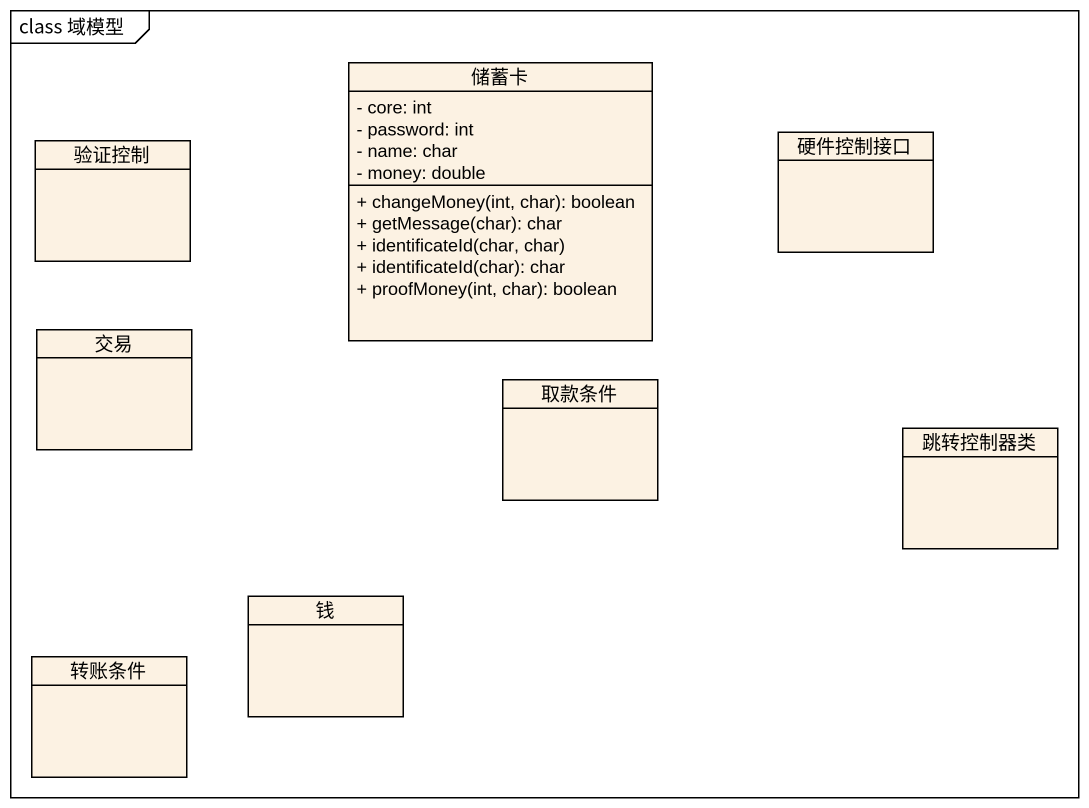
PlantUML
@startuml
mainframe class 域模型
hide circle
hide empty members
skinparam classAttributeIconSize 0
class 储蓄卡 {
  - core: int
  - password: int
  - name: char
  - money: double
  + changeMoney(int, char): boolean
  + getMessage(char): char
  + identificateId(char, char)
  + identificateId(char): char
  + proofMoney(int, char): boolean
}
class 验证控制
class 硬件控制接口
class 交易
class 取款条件
class 跳转控制器类
class 转账条件
class 钱
@enduml
